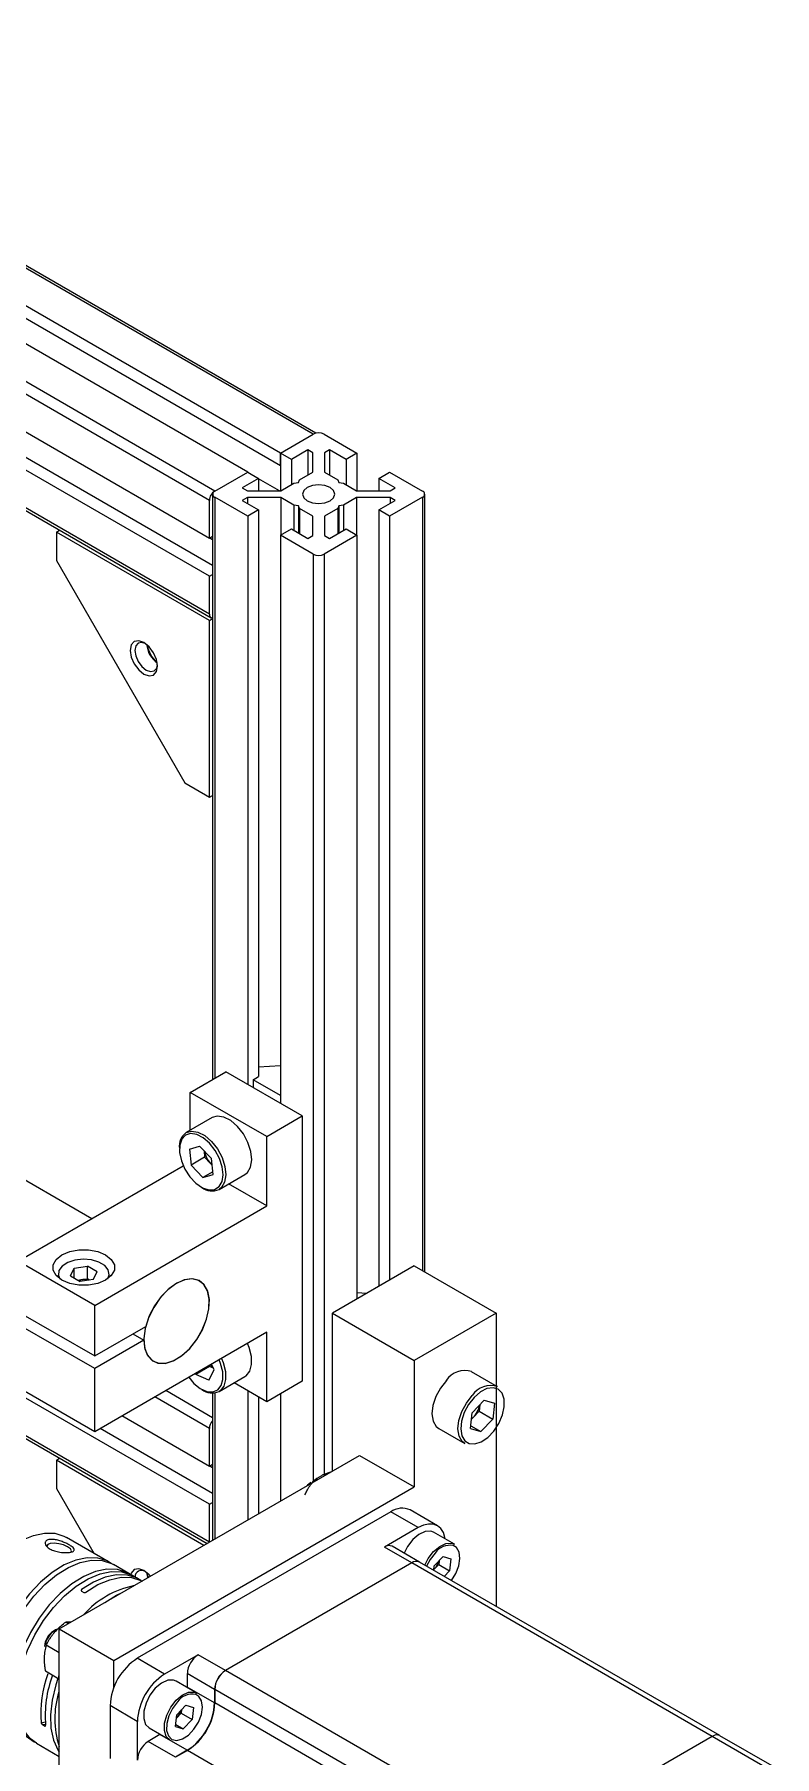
# Model space of a CAD drawing. Header units: millimetres. Extents: x 55 to 11032, y -227 to 3957.
# Drawn here: x 4761.9 to 4857.8, y 1776.7 to 1999.5 of the extents above; entities that cross this region are included whole.
import ezdxf

# ---------------------------------------------------------------- set-up
doc = ezdxf.new("R2010")
doc.units = ezdxf.units.MM
doc.header["$LTSCALE"] = 0.7
doc.layers.get('0').update_dxf_attribs({"color": 255})
doc.layers.add('AM_5', color=10, linetype='Continuous', lineweight=25)

# ---------------------------------------------------------------- blocks, each defined once
blk = doc.blocks.new('X_1')
at = {"color": 5, "linetype": 'Continuous', "lineweight": 25}
for p, q in [((4855.88, 2291.14), (4573.04, 2454.42)), ((4856.24, 2291.27), (4573.54, 2454.47)), ((4851.64, 2288.69), (4568.8, 2451.97)), ((4851.64, 2287.06), (4568.8, 2450.34)), ((4847.4, 2286.24), (4564.56, 2449.52)), ((4842.45, 2282.57), (4559.61, 2445.85)), ((4843.16, 2283.79), (4560.31, 2447.07)), ((4842.45, 2277.67), (4559.61, 2440.95)), ((4842.86, 2274.16), (4561.02, 2436.87)), ((4842.45, 2272.77), (4559.61, 2436.05)), ((4842.45, 2267.87), (4559.61, 2431.15)), ((4559.81, 2430.69), (4842.66, 2267.41)), ((4842.45, 2152.74), (4559.61, 2316.02)), ((4842.45, 2147.84), (4559.61, 2311.12)), ((4559.81, 2310.66), (4842.15, 2147.67)), ((4851.64, 2288.69), (4855.88, 2291.14)), ((4857.3, 2291.14), (4861.54, 2288.69)), ((4853.06, 2287.87), (4851.64, 2288.69)), ((4851.64, 2288.69), (4851.64, 2283.82)), ((4851.64, 2287.06), (4851.64, 2288.69)), ((4855.18, 2289.1), (4853.06, 2287.87)), ((4853.06, 2287.87), (4853.06, 2284.61)), ((4855.84, 2288.71), (4855.18, 2289.1)), ((4855.18, 2289.1), (4855.18, 2285.83)), ((4855.84, 2286.22), (4855.84, 2288.71)), ((4858, 2289.1), (4857.34, 2288.71)), ((4857.34, 2288.71), (4857.34, 2286.22)), ((4860.13, 2287.87), (4858, 2289.1)), ((4858, 2289.1), (4858, 2285.83)), ((4861.54, 2288.69), (4860.13, 2287.87)), ((4860.13, 2287.87), (4860.13, 2284.61)), ((4861.54, 2288.69), (4861.54, 2283.82)), ((4843.16, 2283.79), (4847.4, 2286.24)), ((4848.81, 2285.42), (4846.69, 2284.2)), ((4847.4, 2286.24), (4848.81, 2285.42)), ((4848.81, 2285.42), (4848.81, 2283.82)), ((4851.51, 2283.82), (4848.81, 2285.37)), ((4853.97, 2284.89), (4854.13, 2285.23)), ((4854.13, 2285.23), (4855.84, 2286.22)), ((4857.34, 2286.22), (4859.05, 2285.23)), ((4859.05, 2285.23), (4859.21, 2284.89)), ((4864.37, 2285.42), (4865.78, 2286.24)), ((4866.49, 2284.2), (4864.37, 2285.42)), ((4864.37, 2285.42), (4864.37, 2283.82)), ((4865.78, 2286.24), (4870.03, 2283.79)), ((4842.86, 2283.38), (4842.86, 2207.68)), ((4846.69, 2284.2), (4847.36, 2283.82)), ((4847.36, 2283.82), (4851.68, 2283.82)), ((4851.63, 2283.82), (4851.64, 2283.84)), ((4851.68, 2283.82), (4853.39, 2284.8)), ((4853.39, 2284.8), (4853.97, 2284.89)), ((4859.21, 2284.89), (4859.79, 2284.8)), ((4859.79, 2284.8), (4861.5, 2283.82)), ((4861.5, 2283.82), (4865.83, 2283.82)), ((4865.83, 2283.82), (4866.49, 2284.2)), ((4870.32, 2182.78), (4870.32, 2283.38)), ((4842.45, 2277.67), (4842.45, 2282.57)), ((4847.4, 2280.53), (4843.16, 2282.98)), ((4843.16, 2282.98), (4843.16, 2207.85)), ((4847.36, 2282.95), (4846.69, 2282.57)), ((4846.69, 2282.57), (4848.81, 2281.34)), ((4851.68, 2282.95), (4847.36, 2282.95)), ((4847.36, 2282.95), (4847.36, 2282.18)), ((4848.81, 2281.34), (4847.4, 2280.53)), ((4848.81, 2281.34), (4848.81, 2208.06)), ((4853.39, 2281.96), (4851.68, 2282.95)), ((4851.68, 2282.95), (4851.68, 2278.1)), ((4853.97, 2281.87), (4853.39, 2281.96)), ((4853.39, 2281.96), (4853.39, 2278.7)), ((4854.13, 2281.54), (4853.97, 2281.87)), ((4853.97, 2281.87), (4853.97, 2278.36)), ((4855.84, 2280.55), (4854.13, 2281.54)), ((4854.13, 2281.54), (4854.13, 2278.27)), ((4859.05, 2281.54), (4857.34, 2280.55)), ((4859.21, 2281.87), (4859.05, 2281.54)), ((4859.05, 2281.54), (4859.05, 2278.27)), ((4859.79, 2281.96), (4859.21, 2281.87)), ((4859.21, 2281.87), (4859.21, 2278.36)), ((4861.5, 2282.95), (4859.79, 2281.96)), ((4859.79, 2281.96), (4859.79, 2278.7)), ((4865.83, 2282.95), (4861.5, 2282.95)), ((4861.5, 2282.95), (4861.5, 2278.1)), ((4864.37, 2281.34), (4866.49, 2282.57)), ((4865.78, 2280.53), (4864.37, 2281.34)), ((4864.37, 2281.34), (4864.37, 2180.91)), ((4870.03, 2282.98), (4865.78, 2280.53)), ((4866.49, 2282.57), (4865.83, 2282.95)), ((4865.83, 2282.95), (4865.83, 2282.18)), ((4870.03, 2282.98), (4870.03, 2182.95)), ((4847.4, 2280.53), (4847.4, 2207.04)), ((4851.64, 2278.08), (4853.06, 2278.89)), ((4853.06, 2278.89), (4855.18, 2277.67)), ((4855.84, 2278.05), (4855.84, 2280.55)), ((4857.34, 2280.55), (4857.34, 2278.05)), ((4858, 2277.67), (4860.13, 2278.89)), ((4860.13, 2278.89), (4861.54, 2278.08)), ((4865.78, 2280.53), (4865.78, 2181.72)), ((4842.86, 2277.91), (4842.45, 2277.67)), ((4842.86, 2277.48), (4842.49, 2277.69)), ((4855.88, 2275.63), (4851.64, 2278.08)), ((4851.64, 2278.08), (4851.64, 2204.59)), ((4855.18, 2277.67), (4855.84, 2278.05)), ((4861.54, 2278.08), (4857.3, 2275.63)), ((4857.34, 2278.05), (4858, 2277.67)), ((4861.54, 2278.08), (4861.54, 2179.28)), ((4855.88, 2275.63), (4855.88, 2155.74)), ((4857.3, 2275.63), (4857.3, 2156.59)), ((4842.45, 2272.77), (4842.86, 2273.01)), ((4842.45, 2267.87), (4842.45, 2272.77)), ((4842.86, 2163.93), (4836.79, 2167.44)), ((4847.4, 2167.44), (4847.4, 2150.7)), ((4842.45, 2162.54), (4835.37, 2166.62)), ((4842.86, 2167.13), (4842.86, 2148.08)), ((4843.16, 2167.15), (4843.16, 2148.25)), ((4848.81, 2166.62), (4848.81, 2151.51)), ((4851.64, 2167.03), (4851.64, 2153.15)), ((4842.45, 2157.64), (4831.13, 2164.17)), ((4842.86, 2154.13), (4828.3, 2162.54)), ((4842.45, 2157.64), (4842.45, 2162.54)), ((4842.86, 2157.88), (4842.45, 2157.64)), ((4842.86, 2157.45), (4842.49, 2157.66)), ((4842.45, 2152.74), (4842.86, 2152.98)), ((4842.45, 2147.84), (4842.45, 2152.74))]:
    blk.add_line(p, q, dxfattribs=at)
at = {"color": 210, "linetype": 'Continuous', "lineweight": 25}
blk.add_line((4827.23, 2189.68), (4544.22, 2353.06), dxfattribs=at)
at = {"color": 7, "linetype": 'Continuous', "lineweight": 25}
for p, q in [((4822.65, 2278.48), (4823.06, 2278.72)), ((4842.45, 2267.05), (4822.65, 2278.48)), ((4822.65, 2278.48), (4822.65, 2274.81)), ((4822.65, 2274.81), (4839.27, 2246.03)), ((4842.45, 2267.05), (4842.86, 2267.29)), ((4842.45, 2244.19), (4842.45, 2267.05)), ((4839.27, 2246.03), (4842.45, 2244.19)), ((4842.45, 2244.19), (4842.86, 2244.43)), ((4839.97, 2206.02), (4844.57, 2208.67)), ((4854.47, 2202.96), (4844.57, 2208.67)), ((4848.11, 2207.65), (4848.81, 2208.06)), ((4851.64, 2205.61), (4848.11, 2207.65)), ((4848.11, 2207.65), (4848.11, 2206.63)), ((4848.81, 2209.32), (4851.64, 2209.47)), ((4849.87, 2200.3), (4839.97, 2206.02)), ((4839.97, 2201.13), (4839.97, 2206.02)), ((4849.87, 2200.3), (4854.47, 2202.96)), ((4854.47, 2202.96), (4854.47, 2168.66)), ((4839.85, 2198.66), (4841.17, 2199.07)), ((4849.87, 2191.32), (4849.87, 2200.3)), ((4817.7, 2184.18), (4839.07, 2196.51)), ((4849.87, 2191.32), (4844.93, 2194.17)), ((4827.6, 2178.46), (4849.87, 2191.32)), ((4827.6, 2178.46), (4817.7, 2184.18)), ((4868.96, 2183.56), (4858.36, 2177.44)), ((4868.96, 2183.56), (4879.57, 2177.44)), ((4822.68, 2182.38), (4822.68, 2182.24)), ((4822.69, 2182.23), (4822.68, 2182.38)), ((4829.68, 2182.24), (4829.68, 2182.38)), ((4827.6, 2171.93), (4827.6, 2178.46)), ((4862.81, 2180.01), (4861.54, 2180.07)), ((4817.7, 2177.64), (4827.6, 2171.93)), ((4858.36, 2157.03), (4858.36, 2177.44)), ((4858.36, 2177.44), (4868.96, 2171.32)), ((4879.57, 2177.44), (4868.96, 2171.32)), ((4879.57, 2177.44), (4879.57, 2168.06)), ((4827.6, 2170.3), (4817.7, 2176.01)), ((4827.6, 2171.93), (4834.21, 2175.74)), ((4849.87, 2174.99), (4827.6, 2162.13)), ((4833.96, 2173.97), (4827.6, 2170.3)), ((4832.55, 2174.79), (4833.96, 2173.97)), ((4849.87, 2166.01), (4849.87, 2174.99)), ((4827.6, 2162.13), (4827.6, 2170.3)), ((4868.96, 2171.32), (4868.96, 2154.98)), ((4827.6, 2162.13), (4817.7, 2167.85)), ((4849.87, 2166.01), (4845.64, 2168.45)), ((4854.47, 2168.66), (4849.87, 2166.01)), ((4879.57, 2168.04), (4879.57, 2139.54)), ((4822.65, 2158.45), (4823.06, 2158.69)), ((4841.74, 2147.43), (4822.65, 2158.45)), ((4822.65, 2158.45), (4822.65, 2154.78)), ((4823, 2136.62), (4861.89, 2159.07)), ((4861.89, 2159.07), (4868.96, 2154.98)), ((4822.65, 2154.78), (4827.47, 2146.42)), ((4830.07, 2132.53), (4868.96, 2154.98)), ((4855.32, 2155.29), (4855.27, 2155.24)), ((4855.94, 2155.63), (4855.86, 2155.67)), ((4829.46, 2145.27), (4823.95, 2148.46)), ((4833.28, 2143.07), (4830.03, 2144.95)), ((4832.31, 2143.63), (4832.02, 2143.79)), ((4825.89, 2141.52), (4826.17, 2141.35)), ((4822.52, 2136.48), (4822.25, 2136.32)), ((4823, 2136.62), (4830.07, 2132.53)), ((4823, 2087.62), (4823, 2136.62)), ((4824.2, 2137.3), (4823.84, 2137.51)), ((4824.5, 2137.48), (4823.84, 2137.51)), ((4823, 2133.53), (4821.32, 2134.5)), ((4830.07, 2129.06), (4830.07, 2132.53)), ((4822.97, 2130.13), (4821.21, 2131.15)), ((4822.97, 2130.13), (4823, 2131.08)), ((4823, 2130.13), (4822.97, 2130.13)), ((4820.83, 2124.24), (4821.12, 2124.08)), ((4820.08, 2121.83), (4823, 2120.14))]:
    blk.add_line(p, q, dxfattribs=at)
at = {"color": 3, "linetype": 'Continuous', "lineweight": 25}
for p, q in [((4842.8, 2202.76), (4839.44, 2200.82)), ((4839.85, 2198.66), (4840.07, 2196.62)), ((4841.17, 2199.07), (4842.71, 2197.45)), ((4841.75, 2198.46), (4841.83, 2197.65)), ((4841.83, 2197.65), (4840.07, 2196.62)), ((4841.61, 2195), (4840.07, 2196.62)), ((4842.6, 2196.83), (4841.83, 2197.65)), ((4842.8, 2196.63), (4842.6, 2196.83)), ((4842.93, 2195.41), (4842.71, 2197.45)), ((4842.89, 2195.74), (4841.61, 2195)), ((4841.61, 2195), (4842.93, 2195.41)), ((4843.69, 2193.46), (4847.05, 2195.4)), ((4824.46, 2182.3), (4824.95, 2183.28)), ((4824.95, 2183.28), (4826.67, 2183.53)), ((4824.95, 2182), (4824.95, 2183.28)), ((4827.91, 2182.79), (4826.67, 2183.53)), ((4826.67, 2181.89), (4826.67, 2183.53)), ((4827.42, 2181.81), (4827.91, 2182.79)), ((4824.46, 2182.3), (4825.7, 2181.56)), ((4825.43, 2181.72), (4825.81, 2181.77)), ((4827.42, 2181.81), (4825.7, 2181.56)), ((4825.81, 2181.77), (4826.67, 2181.89)), ((4826.94, 2181.74), (4826.67, 2181.89)), ((4840.65, 2169.67), (4840.71, 2169.54)), ((4842.48, 2170.56), (4840.71, 2169.54)), ((4842.37, 2168.78), (4840.71, 2169.54)), ((4842.37, 2168.78), (4843.05, 2170.15)), ((4842.42, 2170.69), (4842.48, 2170.56)), ((4842.96, 2170.34), (4842.48, 2170.56)), ((4843.05, 2170.15), (4842.72, 2170.86)), ((4879.75, 2167.95), (4876.39, 2169.89)), ((4843.69, 2167.33), (4847.05, 2169.27)), ((4878.02, 2166.21), (4876.48, 2164.58)), ((4877.45, 2165.6), (4877.36, 2164.78)), ((4878.02, 2166.21), (4879.34, 2165.8)), ((4879.34, 2165.8), (4879.13, 2163.76)), ((4876.26, 2162.55), (4876.48, 2164.58)), ((4876.3, 2162.88), (4877.58, 2162.14)), ((4876.39, 2163.76), (4876.59, 2163.97)), ((4876.59, 2163.97), (4877.36, 2164.78)), ((4877.36, 2164.78), (4879.13, 2163.76)), ((4877.58, 2162.14), (4879.13, 2163.76)), ((4872.14, 2162.53), (4875.5, 2160.59)), ((4876.26, 2162.55), (4877.58, 2162.14)), ((4874.16, 2147.57), (4871.47, 2149.12)), ((4871.55, 2144.35), (4872.13, 2144.96)), ((4872.71, 2145.99), (4871.56, 2144.76)), ((4872.18, 2145.42), (4872.13, 2144.96)), ((4872.13, 2144.96), (4873.54, 2144.15)), ((4872.71, 2145.99), (4873.71, 2145.68)), ((4873.71, 2145.68), (4873.54, 2144.15)), ((4871.5, 2144.2), (4871.56, 2144.76)), ((4871.51, 2144.31), (4871.55, 2144.35)), ((4871.51, 2144.31), (4871.55, 2144.35)), ((4872.85, 2143.42), (4873.54, 2144.15)), ((4840.83, 2128.33), (4838.14, 2129.88)), ((4838.06, 2123.99), (4838.22, 2125.52)), ((4838.17, 2125.07), (4838.22, 2125.11)), ((4838.17, 2125.06), (4838.22, 2125.11)), ((4839.38, 2126.74), (4838.22, 2125.52)), ((4838.22, 2125.11), (4838.8, 2125.72)), ((4838.85, 2126.18), (4838.8, 2125.72)), ((4838.8, 2125.72), (4840.21, 2124.9)), ((4839.05, 2123.68), (4840.21, 2124.9)), ((4839.38, 2126.74), (4840.38, 2126.44)), ((4840.38, 2126.44), (4840.21, 2124.9)), ((4834.64, 2123.82), (4837.33, 2122.26)), ((4838.06, 2123.99), (4839.05, 2123.68)), ((4838.09, 2124.24), (4839.05, 2123.68))]:
    blk.add_line(p, q, dxfattribs=at)
at = {"color": 30, "linetype": 'Continuous', "lineweight": 25}
for p, q in [((4865.92, 2151.76), (4833.11, 2132.82)), ((4869.46, 2149.72), (4865.92, 2151.76)), ((4871.96, 2149.97), (4868.42, 2152.01)), ((4869.46, 2149.72), (4865.11, 2147.21)), ((4868.65, 2145.17), (4865.11, 2147.21)), ((4869.65, 2145.27), (4866.11, 2147.31)), ((4868.65, 2145.17), (4844.53, 2131.25)), ((4868.65, 2145.16), (4844.54, 2131.24)), ((4907.53, 2122.72), (4868.65, 2145.16)), ((4908.53, 2122.82), (4869.65, 2145.26)), ((4836.65, 2130.78), (4833.11, 2132.82)), ((4841, 2133.29), (4836.65, 2130.78)), ((4844.53, 2131.25), (4841, 2133.29)), ((4839.58, 2130.84), (4839.58, 2129.08)), ((4843.12, 2128.8), (4839.58, 2130.84)), ((4883.42, 2108.8), (4844.54, 2131.24)), ((4843.12, 2127.04), (4839.58, 2129.08)), ((4843.12, 2128.8), (4843.12, 2127.04)), ((4882, 2106.35), (4843.13, 2128.79)), ((4843.13, 2128.79), (4843.13, 2127.04)), ((4829.58, 2126.7), (4829.58, 2119.88)), ((4833.11, 2124.65), (4829.58, 2126.7)), ((4882, 2104.6), (4843.13, 2127.04)), ((4833.11, 2124.65), (4833.11, 2119.63)), ((4836.05, 2122.96), (4834.53, 2122.08)), ((4839.58, 2120.92), (4836.05, 2122.96)), ((4907.53, 2122.72), (4883.42, 2108.8)), ((4907.54, 2122.72), (4883.43, 2108.8)), ((4914.61, 2118.63), (4907.54, 2122.72)), ((4915.61, 2118.73), (4908.54, 2122.81)), ((4838.06, 2120.04), (4834.53, 2122.08)), ((4839.58, 2120.92), (4838.06, 2120.04)), ((4839.59, 2120.91), (4838.07, 2120.04)), ((4878.47, 2098.47), (4839.59, 2120.91))]:
    blk.add_line(p, q, dxfattribs=at)
at = {"color": 8, "linetype": 'Continuous', "lineweight": 25}
for p, q in [((4831.77, 2143.93), (4831.75, 2143.84)), ((4832.02, 2143.79), (4832.01, 2143.75)), ((4832.31, 2143.63), (4832.31, 2143.62)), ((4825.9, 2141.71), (4825.86, 2141.54)), ((4820.67, 2124.49), (4821.19, 2124.6)), ((4820.83, 2124.24), (4821.22, 2124.32)), ((4821.12, 2124.08), (4821.23, 2124.1))]:
    blk.add_line(p, q, dxfattribs=at)
at = {"color": 5, "linetype": 'Continuous', "lineweight": 25, "flags": 128}
blk.add_lwpolyline([(4855.11, 2284.24), (4854.65, 2283.85), (4854.49, 2283.38), (4854.65, 2282.92), (4855.11, 2282.53), (4855.79, 2282.26), (4856.59, 2282.17), (4857.39, 2282.26), (4858.08, 2282.53), (4858.53, 2282.92), (4858.69, 2283.38), (4858.53, 2283.85), (4858.08, 2284.24), (4857.39, 2284.5), (4856.59, 2284.6), (4855.79, 2284.5), (4855.11, 2284.24)], dxfattribs=at)
at = {"color": 7, "linetype": 'Continuous', "lineweight": 25, "flags": 128}
for points in [[(4833.96, 2264.19), (4833.29, 2264.43), (4832.71, 2264.32), (4832.33, 2263.88), (4832.2, 2263.17), (4832.33, 2262.31), (4832.71, 2261.43), (4833.29, 2260.66), (4833.96, 2260.11), (4834.64, 2259.88), (4835.21, 2259.99), (4835.6, 2260.43), (4835.73, 2261.13), (4835.6, 2261.99), (4835.21, 2262.87), (4834.64, 2263.65), (4833.96, 2264.19)], [(4834.12, 2264.09), (4833.71, 2264.21), (4833.24, 2264.12), (4832.92, 2263.75), (4832.81, 2263.17), (4832.92, 2262.46), (4833.24, 2261.73), (4833.71, 2261.09), (4834.27, 2260.64)], [(4834.27, 2260.64), (4834.83, 2260.45), (4835.3, 2260.54), (4835.62, 2260.9), (4835.72, 2261.32)], [(4829.01, 2181.73), (4828, 2181.3), (4826.81, 2181.08), (4825.56, 2181.08), (4824.37, 2181.3), (4823.36, 2181.73), (4822.62, 2182.31), (4822.23, 2183), (4822.23, 2183.72), (4822.62, 2184.41), (4823.36, 2184.99)], [(4823.36, 2184.99), (4824.37, 2185.42), (4825.56, 2185.64), (4826.81, 2185.64), (4828, 2185.42), (4829.01, 2184.99), (4829.75, 2184.41), (4830.14, 2183.72), (4830.14, 2183), (4829.75, 2182.31), (4829.01, 2181.73)], [(4829.68, 2182.38), (4829.68, 2182.26), (4829.68, 2182.23)], [(4833.96, 2173.97), (4834.09, 2172.84), (4834.47, 2171.94), (4835.08, 2171.3), (4835.88, 2170.98), (4836.82, 2170.99), (4837.85, 2171.33), (4838.89, 2171.98), (4839.9, 2172.9), (4840.8, 2174.04), (4841.54, 2175.32), (4842.08, 2176.67), (4842.39, 2178), (4842.44, 2179.24), (4842.23, 2180.31), (4841.77, 2181.13), (4841.1, 2181.67), (4840.25, 2181.89), (4839.28, 2181.78), (4838.24, 2181.34), (4837.2, 2180.59), (4836.22, 2179.6), (4835.36, 2178.41), (4834.67, 2177.1), (4834.21, 2175.74)], [(4841.53, 2175.3), (4842.08, 2176.67), (4842.39, 2178.02), (4842.43, 2179.27), (4842.21, 2180.35), (4841.74, 2181.17), (4841.04, 2181.7), (4840.17, 2181.9), (4839.17, 2181.75), (4838.11, 2181.27), (4837.06, 2180.48), (4836.08, 2179.44), (4835.24, 2178.2), (4834.58, 2176.86), (4834.14, 2175.49), (4833.97, 2174.18), (4834.06, 2173), (4834.41, 2172.05), (4835, 2171.36), (4835.79, 2171), (4836.73, 2170.97), (4837.76, 2171.29), (4838.83, 2171.93), (4839.85, 2172.85), (4840.77, 2174), (4841.53, 2175.3)], [(4855.58, 2155.57), (4855.14, 2155.22), (4855.06, 2155.12)], [(4811.45, 2126.81), (4811.24, 2126.93), (4810.32, 2127.76), (4809.6, 2128.87), (4809.12, 2130.23), (4808.88, 2131.8), (4808.9, 2133.55), (4809.17, 2135.41), (4809.69, 2137.33), (4810.44, 2139.26), (4811.39, 2141.15), (4812.53, 2142.93), (4813.82, 2144.56), (4815.22, 2145.99), (4816.69, 2147.19), (4818.18, 2148.1), (4819.67, 2148.72), (4821.1, 2149.02), (4822.43, 2148.99), (4823.62, 2148.63), (4823.95, 2148.46)], [(4821.85, 2147.68), (4821.52, 2147.54), (4821.42, 2147.32), (4821.44, 2147.24)], [(4824.53, 2146.54), (4824.58, 2146.71), (4824.45, 2146.97), (4824.09, 2147.24), (4823.57, 2147.48), (4822.96, 2147.64), (4822.36, 2147.71), (4821.85, 2147.68)], [(4829.74, 2145.1), (4829.22, 2145.41), (4828, 2145.79), (4826.63, 2145.83), (4825.16, 2145.53), (4823.64, 2144.89), (4822.1, 2143.93), (4820.59, 2142.68), (4819.16, 2141.18), (4817.86, 2139.47), (4816.72, 2137.62), (4815.78, 2135.66), (4815.06, 2133.67), (4814.59, 2131.71), (4814.39, 2129.82), (4814.45, 2128.08)], [(4815.01, 2127.76), (4814.95, 2129.5), (4815.16, 2131.38), (4815.63, 2133.35), (4816.34, 2135.34), (4817.28, 2137.29), (4818.42, 2139.15), (4819.73, 2140.85), (4821.15, 2142.35), (4822.66, 2143.6), (4824.2, 2144.56), (4825.73, 2145.2), (4827.2, 2145.51), (4828.56, 2145.47), (4829.78, 2145.08), (4830.03, 2144.95)], [(4831.77, 2143.93), (4830.55, 2144.32), (4829.19, 2144.37), (4827.72, 2144.06), (4826.19, 2143.42), (4824.65, 2142.46), (4823.14, 2141.22), (4821.72, 2139.72), (4820.41, 2138.02), (4819.27, 2136.16), (4818.33, 2134.21), (4817.61, 2132.22), (4817.14, 2130.25), (4816.93, 2128.37), (4816.99, 2126.62), (4817.32, 2125.07), (4817.91, 2123.76), (4818.73, 2122.73), (4819.77, 2122.02), (4819.8, 2122)], [(4820.08, 2121.83), (4819.3, 2122.41), (4818.47, 2123.44), (4817.89, 2124.75), (4817.56, 2126.3), (4817.5, 2128.04), (4817.71, 2129.93), (4818.17, 2131.89), (4818.89, 2133.88), (4819.84, 2135.84), (4820.98, 2137.69), (4822.28, 2139.39), (4823.71, 2140.89), (4825.22, 2142.14), (4826.76, 2143.1), (4828.29, 2143.74), (4829.75, 2144.04), (4831.12, 2144), (4832.33, 2143.61)], [(4833.56, 2142.89), (4833.03, 2143.21), (4831.81, 2143.59), (4830.44, 2143.63), (4828.97, 2143.32), (4827.44, 2142.68), (4825.9, 2141.71)], [(4826.47, 2141.39), (4828.01, 2142.35), (4829.54, 2142.99), (4831.01, 2143.3), (4832.37, 2143.26), (4833.59, 2142.88), (4833.73, 2142.81)], [(4833.96, 2144.16), (4833.29, 2144.4), (4832.71, 2144.29), (4832.33, 2143.85), (4832.26, 2143.64)], [(4834.81, 2143.43), (4834.64, 2143.62), (4833.96, 2144.16)], [(4834.32, 2143.92), (4834.43, 2143.3), (4834.45, 2143.22)], [(4834.36, 2143.88), (4834.45, 2143.51), (4834.53, 2143.27)], [(4828.9, 2140.02), (4830.42, 2140.97), (4831.14, 2141.31)], [(4822.77, 2136.6), (4822.52, 2136.49), (4821.98, 2136.05)], [(4822.84, 2130.21), (4822.56, 2129.37), (4822.09, 2127.41), (4821.88, 2125.52), (4821.94, 2123.78), (4822.27, 2122.23), (4822.85, 2120.91), (4823, 2120.68)]]:
    blk.add_lwpolyline(points, dxfattribs=at)
at = {"color": 3, "linetype": 'Continuous', "lineweight": 25, "flags": 128}
for points in [[(4847.05, 2195.4), (4847.38, 2195.66), (4847.78, 2196.35), (4847.93, 2197.28), (4847.81, 2198.38), (4847.44, 2199.53), (4846.84, 2200.65), (4846.07, 2201.62), (4845.2, 2202.37), (4844.31, 2202.83), (4843.47, 2202.95), (4842.8, 2202.76)], [(4838.58, 2198.22), (4838.82, 2197.15), (4839.28, 2196.07), (4839.93, 2195.08), (4840.71, 2194.26), (4841.55, 2193.68), (4842.38, 2193.41), (4843.11, 2193.45), (4843.7, 2193.82), (4844.08, 2194.47), (4844.22, 2195.35), (4844.1, 2196.38), (4843.75, 2197.46), (4843.19, 2198.51), (4842.47, 2199.43), (4841.65, 2200.14), (4840.81, 2200.57), (4840.02, 2200.68), (4839.35, 2200.48), (4838.86, 2199.96), (4838.6, 2199.19), (4838.58, 2198.22)], [(4839.44, 2200.82), (4840.11, 2201.01), (4840.95, 2200.89), (4841.84, 2200.43), (4842.71, 2199.68), (4843.48, 2198.71), (4844.08, 2197.59), (4844.45, 2196.44), (4844.57, 2195.34), (4844.42, 2194.41), (4844.02, 2193.72), (4843.69, 2193.46)], [(4842.6, 2196.83), (4842.78, 2196.66), (4842.8, 2196.65)], [(4829.3, 2181.91), (4829.48, 2182.43), (4829.36, 2183.05), (4828.9, 2183.62), (4828.15, 2184.07), (4827.18, 2184.36), (4826.11, 2184.45), (4825.04, 2184.33), (4824.1, 2184.02), (4823.38, 2183.55), (4822.97, 2182.97), (4822.9, 2182.34), (4823.07, 2181.91)], [(4825.81, 2181.77), (4825.62, 2181.74), (4825.47, 2181.69)], [(4847.05, 2169.27), (4847.19, 2169.36), (4847.67, 2169.95), (4847.91, 2170.82), (4847.88, 2171.87), (4847.59, 2173.01), (4847.37, 2173.55)], [(4839.77, 2169.16), (4840.44, 2168.38), (4841.27, 2167.71), (4842.1, 2167.33), (4842.88, 2167.27), (4843.52, 2167.53), (4843.97, 2168.09), (4844.2, 2168.9), (4844.17, 2169.89), (4843.9, 2170.97), (4843.71, 2171.43)], [(4844.01, 2171.61), (4844.23, 2171.07), (4844.52, 2169.93), (4844.55, 2168.88), (4844.31, 2168.02), (4843.83, 2167.42), (4843.69, 2167.33)], [(4873.12, 2168.76), (4872.35, 2167.78), (4871.76, 2166.66), (4871.38, 2165.51), (4871.26, 2164.42), (4871.41, 2163.48), (4871.82, 2162.79), (4872.14, 2162.53)], [(4876.72, 2166.57), (4876, 2165.65), (4875.44, 2164.6), (4875.09, 2163.51), (4874.98, 2162.48), (4875.12, 2161.6), (4875.5, 2160.95), (4876.08, 2160.59), (4876.82, 2160.54), (4877.64, 2160.82), (4878.48, 2161.39), (4879.26, 2162.21), (4879.91, 2163.21), (4880.37, 2164.29), (4880.61, 2165.36), (4880.59, 2166.32), (4880.33, 2167.1), (4879.84, 2167.61), (4879.17, 2167.82), (4878.38, 2167.7), (4877.54, 2167.27), (4876.72, 2166.57)], [(4875.5, 2160.59), (4875.17, 2160.85), (4874.77, 2161.54), (4874.62, 2162.48), (4874.74, 2163.57), (4875.11, 2164.73), (4875.71, 2165.84), (4876.48, 2166.82)], [(4876.4, 2163.78), (4876.41, 2163.8), (4876.59, 2163.97)], [(4868.78, 2148.18), (4868.09, 2147.29), (4867.64, 2146.43)], [(4871.47, 2149.12), (4871.12, 2149.25), (4870.38, 2149.22), (4869.57, 2148.85), (4868.78, 2148.18)], [(4871.46, 2146.63), (4872.26, 2147.3), (4873.07, 2147.67), (4873.81, 2147.7), (4874.16, 2147.57)], [(4873.78, 2142.88), (4873.78, 2142.88), (4874.36, 2143.8), (4874.74, 2144.79), (4874.88, 2145.74), (4874.77, 2146.56), (4874.42, 2147.15), (4874.02, 2147.4)], [(4870.32, 2144.88), (4870.77, 2145.74), (4871.46, 2146.63)], [(4871.66, 2146.43), (4871.01, 2145.59), (4870.57, 2144.73)], [(4838.14, 2129.88), (4837.79, 2130.01), (4837.05, 2129.98), (4836.24, 2129.61), (4835.44, 2128.94)], [(4835.44, 2128.94), (4834.75, 2128.05), (4834.24, 2127.02), (4833.96, 2125.97), (4833.94, 2125.02), (4834.19, 2124.27), (4834.64, 2123.82)], [(4837.33, 2122.26), (4836.87, 2122.72), (4836.63, 2123.47), (4836.64, 2124.42), (4836.92, 2125.47), (4837.44, 2126.49), (4838.13, 2127.39)], [(4838.33, 2127.19), (4837.67, 2126.34), (4837.19, 2125.38), (4836.92, 2124.39), (4836.91, 2123.49), (4837.14, 2122.78), (4837.6, 2122.34), (4837.63, 2122.32)], [(4837.63, 2122.32), (4838.23, 2122.2), (4838.97, 2122.39), (4839.74, 2122.89), (4840.45, 2123.64), (4841.03, 2124.56), (4841.41, 2125.55), (4841.55, 2126.5), (4841.44, 2127.32), (4841.09, 2127.9), (4840.69, 2128.15)], [(4838.13, 2127.39), (4838.92, 2128.06), (4839.73, 2128.43), (4840.47, 2128.46), (4840.83, 2128.33)]]:
    blk.add_lwpolyline(points, dxfattribs=at)
at = {"color": 30, "linetype": 'Continuous', "lineweight": 25, "flags": 128}
blk.add_lwpolyline([(4872.96, 2148.26), (4872.93, 2148.43), (4872.73, 2149.08), (4872.4, 2149.6), (4871.96, 2149.97), (4871.42, 2150.16), (4870.81, 2150.19), (4870.15, 2150.04), (4869.46, 2149.72)], dxfattribs=at)
at = {"color": 5, "linetype": 'Continuous', "lineweight": 25}
for centre, radius, start, end in [((4856.59, 2289.77), 1.54, 62.6097, 117.3903), ((4843.98, 2282.5), 1.54, 122.6055, 177.3945), ((4843.31, 2283.38), 0.437, 110.7834, 249.2166), ((4869.87, 2283.38), 0.437, 290.7834, 69.2166), ((4856.59, 2276.99), 1.54, 242.6097, 297.3903), ((4842.87, 2267.8), 0.431, 170.2863, 268.5353), ((4843.99, 2162.46), 1.55, 136.9699, 177.3028)]:
    blk.add_arc(centre, radius, start, end, dxfattribs=at)
at = {"color": 7, "linetype": 'Continuous', "lineweight": 25}
for centre, radius, start, end in [((4837.53, 2264.21), 3.22, 184.7229, 235.2717), ((4838.33, 2264.67), 4.04, 190.8888, 229.1058), ((4856.56, 2154.58), 1.35, 94.9155, 121.3275), ((4833.68, 2143.33), 0.857, 58.454, 179.5503), ((4835.11, 2130.51), 11.96, 101.4836, 138.511), ((4823.5, 2134.29), 2.39, 121.6145, 178.3909), ((4824.37, 2133.79), 3.29, 136.5419, 167.3642), ((4835.51, 2125.72), 14.89, 159.9687, 184.7573), ((4836.13, 2125.4), 14.94, 159.5434, 184.732), ((4833.93, 2125.01), 11.5, 162.381, 198.1541)]:
    blk.add_arc(centre, radius, start, end, dxfattribs=at)
at = {"color": 3, "linetype": 'Continuous', "lineweight": 25}
for centre, radius, start, end in [((4840.66, 2199.08), 2.12, 125.0738, 188.5113), ((4845.04, 2199.14), 3.36, 191.8826, 223.4453), ((4842.81, 2195.5), 2.23, 233.1268, 293.2774), ((4826.18, 2179.24), 2.56, 75.8555, 98.3144), ((4844.65, 2172.65), 2.82, 221.8907, 232.2786), ((4875.51, 2167.14), 2.89, 72.2796, 146.004), ((4842.8, 2169.3), 2.16, 232.1039, 294.3003), ((4878.87, 2165.2), 2.89, 72.2796, 146.004), ((4874.15, 2166.28), 3.36, 316.5679, 348.1202), ((4873.56, 2145.14), 2.3, 78.5091, 145.8957), ((4869.68, 2146.11), 2.56, 316.7206, 343.5053), ((4840.23, 2125.9), 2.3, 78.5091, 145.8957), ((4836.35, 2126.87), 2.56, 316.7206, 343.5053)]:
    blk.add_arc(centre, radius, start, end, dxfattribs=at)
at = {"color": 30, "linetype": 'Continuous', "lineweight": 25}
for centre, radius, start, end in [((4867.39, 2149.72), 2.51, 65.6929, 125.6176), ((4865.7, 2146.39), 1.01, 65.6929, 125.6176), ((4869.23, 2144.35), 1.01, 65.6929, 125.6176), ((4869.24, 2144.35), 1.01, 65.6929, 125.6176), ((4837.26, 2126.35), 7.68, 122.6055, 177.3945), ((4842.66, 2130.7), 3.07, 122.6055, 177.3945), ((4840.79, 2124.3), 7.68, 122.6055, 177.3945), ((4846.19, 2128.66), 3.07, 122.6055, 177.3945), ((4846.2, 2128.65), 3.07, 122.6055, 177.3945), ((4835.4, 2127.42), 7.76, 302.6055, 357.3945), ((4835.44, 2127.39), 7.68, 302.6055, 357.3945), ((4835.45, 2127.39), 7.68, 302.6055, 357.3945), ((4908.12, 2121.9), 1.01, 65.6929, 125.6176), ((4908.12, 2121.9), 1.01, 65.6929, 125.6176), ((4836.19, 2119.49), 3.07, 122.6055, 177.3945)]:
    blk.add_arc(centre, radius, start, end, dxfattribs=at)
at = {"color": 7, "linetype": 'Continuous', "lineweight": 25}
for points, knots in [([(4857.06, 2156.49), (4857.03, 2156.47), (4856.55, 2156.24), (4856.19, 2155.95), (4855.86, 2155.67)], [0, 0, 0, 0, 0.070174, 1, 1, 1, 1]), ([(4858.1, 2156.88), (4858.02, 2156.85), (4857.79, 2156.78), (4857.43, 2156.66), (4857.18, 2156.54), (4857.06, 2156.49)], [0, 0, 0, 0, 0.2295882, 0.6135616, 1, 1, 1, 1]), ([(4854.82, 2153.98), (4854.86, 2154.06), (4854.93, 2154.22), (4855.13, 2154.6), (4855.43, 2155.1), (4855.71, 2155.48), (4855.86, 2155.67)], [0, 0, 0, 0, 0.134092, 0.268456, 0.632398, 1, 1, 1, 1]), ([(4821.67, 2148.17), (4821.58, 2148.15), (4821.42, 2148.1), (4821.26, 2147.98), (4821.18, 2147.83), (4821.17, 2147.6), (4821.34, 2147.29), (4821.79, 2146.95), (4822.4, 2146.69), (4823, 2146.55), (4823.49, 2146.49), (4823.87, 2146.48), (4824.21, 2146.49), (4824.4, 2146.52), (4824.49, 2146.54)], [0, 0, 0, 0, 0.0652185, 0.1289563, 0.1918072, 0.2543938, 0.3809924, 0.5080002, 0.6233805, 0.7430034, 0.8084867, 0.871997, 0.9349797, 1, 1, 1, 1]), ([(4824.94, 2146.92), (4824.91, 2146.99), (4824.84, 2147.12), (4824.57, 2147.33), (4824.22, 2147.55), (4823.78, 2147.76), (4823.25, 2147.97), (4822.68, 2148.14), (4822.11, 2148.22), (4821.82, 2148.19), (4821.67, 2148.17)], [0, 0, 0, 0, 0.130153, 0.245537, 0.35626, 0.47237, 0.603997, 0.737111, 0.865359, 1, 1, 1, 1]), ([(4824.49, 2146.54), (4824.58, 2146.56), (4824.74, 2146.6), (4824.88, 2146.69), (4824.96, 2146.8), (4824.95, 2146.88), (4824.94, 2146.92)], [0, 0, 0, 0, 0.25514, 0.499947, 0.744846, 1, 1, 1, 1]), ([(4832.02, 2143.79), (4832.01, 2143.8), (4831.99, 2143.81), (4831.96, 2143.83), (4831.92, 2143.85), (4831.87, 2143.88), (4831.82, 2143.91), (4831.79, 2143.92), (4831.77, 2143.93)], [0, 0, 0, 0, 0.127394, 0.252521, 0.376705, 0.500819, 0.749405, 1, 1, 1, 1]), ([(4832.33, 2143.61), (4832.35, 2143.6), (4832.37, 2143.59), (4832.38, 2143.59), (4832.37, 2143.59), (4832.36, 2143.6), (4832.34, 2143.61), (4832.32, 2143.62), (4832.31, 2143.63)], [0, 0, 0, 0, 0.250166, 0.4987352, 0.6229356, 0.7472374, 0.8724913, 1, 1, 1, 1]), ([(4825.9, 2141.71), (4825.89, 2141.7), (4825.85, 2141.67), (4825.83, 2141.62), (4825.83, 2141.59), (4825.84, 2141.56), (4825.86, 2141.54), (4825.88, 2141.52), (4825.89, 2141.52)], [0, 0, 0, 0, 0.250166, 0.498735, 0.622936, 0.747237, 0.872491, 1, 1, 1, 1]), ([(4826.17, 2141.35), (4826.18, 2141.35), (4826.2, 2141.34), (4826.24, 2141.33), (4826.28, 2141.33), (4826.34, 2141.33), (4826.4, 2141.35), (4826.45, 2141.37), (4826.47, 2141.39)], [0, 0, 0, 0, 0.127394, 0.252521, 0.376705, 0.500819, 0.749405, 1, 1, 1, 1]), ([(4821.32, 2134.5), (4821.36, 2134.58), (4821.43, 2134.72), (4821.56, 2134.97), (4821.72, 2135.24), (4821.91, 2135.55), (4822.13, 2135.84), (4822.28, 2136.04), (4822.36, 2136.13)], [0, 0, 0, 0, 0.128544, 0.257186, 0.441523, 0.626324, 0.812815, 1, 1, 1, 1]), ([(4822.36, 2136.13), (4822.42, 2136.2), (4822.54, 2136.34), (4822.83, 2136.64), (4823.25, 2137.05), (4823.65, 2137.35), (4823.84, 2137.51)], [0, 0, 0, 0, 0.134092, 0.268456, 0.632398, 1, 1, 1, 1]), ([(4821.32, 2134.5), (4821.25, 2134.27), (4821.11, 2133.79), (4821.07, 2133.23), (4821.05, 2132.95)], [0, 0, 0, 0, 0.495458, 1, 1, 1, 1]), ([(4821.05, 2132.95), (4821.04, 2132.91), (4821.04, 2132.74), (4821.05, 2132.43), (4821.08, 2132.01), (4821.14, 2131.58), (4821.19, 2131.29), (4821.21, 2131.15)], [0, 0, 0, 0, 0.070002, 0.299772, 0.530804, 0.765012, 1, 1, 1, 1]), ([(4820.67, 2124.49), (4820.68, 2124.47), (4820.68, 2124.42), (4820.72, 2124.36), (4820.75, 2124.32), (4820.77, 2124.29), (4820.8, 2124.26), (4820.82, 2124.25), (4820.83, 2124.24)], [0, 0, 0, 0, 0.250166, 0.498735, 0.622936, 0.747237, 0.872491, 1, 1, 1, 1]), ([(4821.12, 2124.08), (4821.13, 2124.07), (4821.15, 2124.06), (4821.17, 2124.06), (4821.2, 2124.06), (4821.22, 2124.07), (4821.24, 2124.1), (4821.24, 2124.14), (4821.24, 2124.16)], [0, 0, 0, 0, 0.127394, 0.252521, 0.376705, 0.500819, 0.749405, 1, 1, 1, 1])]:
    blk.add_open_spline(points, degree=3, knots=knots, dxfattribs=at)

msp = doc.modelspace()

# ---------------------------------------------------------------- block references
at = {"layer": 'AM_5'}
msp.add_blockref('X_1', (-57.845, -343.371), dxfattribs=at)

doc.saveas('drawing.dxf')
